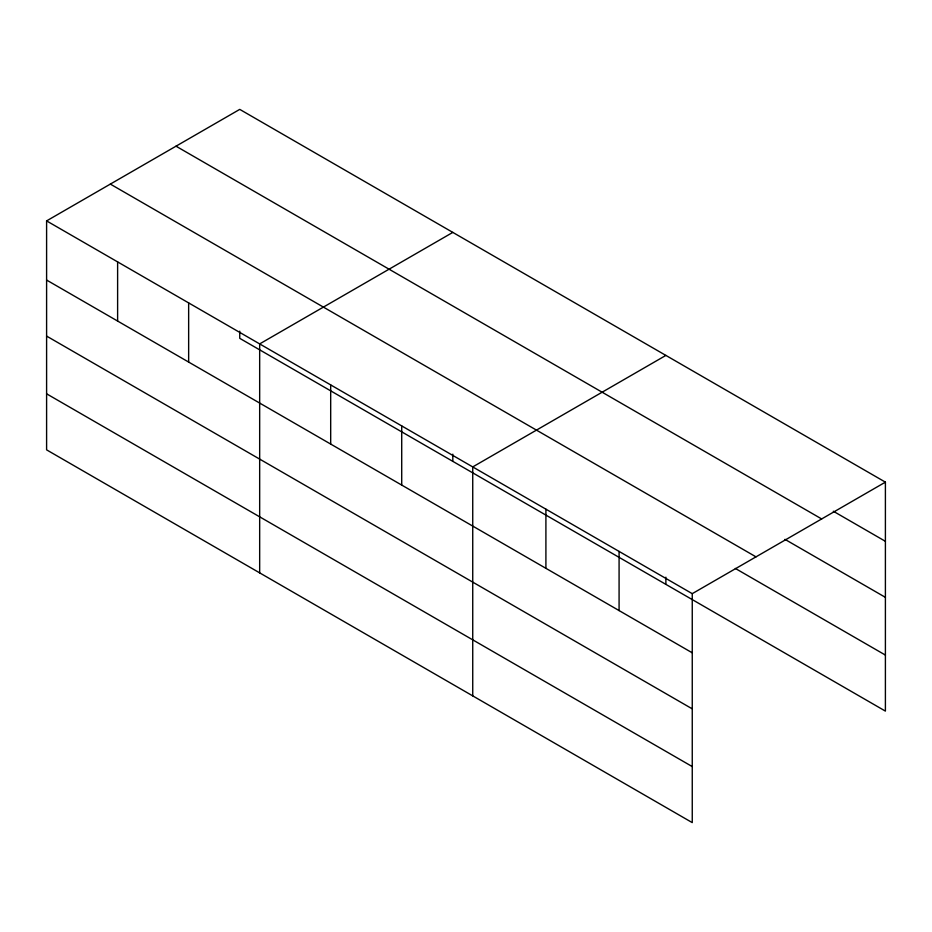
<?xml version="1.0" encoding="UTF-8"?>
<svg xmlns="http://www.w3.org/2000/svg" width="932" height="932" viewBox="0 0 932 932"><rect width="100%" height="100%" fill="white"/><g stroke="black" fill="none" stroke-linecap="round" stroke-linejoin="round"><path stroke-width="1.4" d="M692.255 708.856L692.255 593.661L46.6 220.896L46.6 449.853L692.255 822.618L692.255 708.856L46.6 336.091M239.745 331.163L239.745 338.339L885.4 711.104L885.4 482.147L239.745 109.382L46.6 220.896M452.812 232.394L259.667 343.908L259.667 572.865M665.879 355.407L472.734 466.92L472.734 695.878M692.255 593.661L885.4 482.147M833.313 511.237L885.4 541.317M176.008 146.184L821.663 518.949M784.942 539.348L885.4 597.342M110.337 184.093L755.992 556.858M735.325 568.438L885.4 655.079M46.6 280.054L692.255 652.819M46.6 393.817L692.255 766.582M665.879 577.188L665.879 584.364M619.081 551.418L619.081 610.577M545.907 509.163L545.907 568.334M452.812 454.175L452.812 461.352M401.715 425.912L401.715 485.083M330.685 384.904L330.685 444.075M188.648 302.9L188.648 362.07M117.618 261.892L117.618 321.062"/></g></svg>
